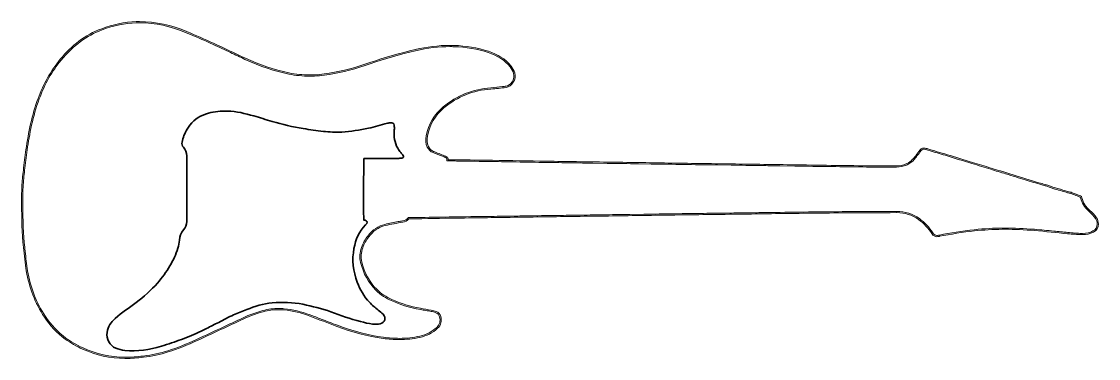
# Model space of a CAD drawing. Header units: millimetres. Extents: x -554 to -253, y 350 to 444.
import ezdxf

# ---------------------------------------------------------------- set-up
doc = ezdxf.new("R2010")
doc.units = ezdxf.units.MM
doc.header["$MEASUREMENT"] = 0
doc.layers.add('_U+56FE_U+5C42 1', color=7, linetype='Continuous')

# ---------------------------------------------------------------- blocks, each defined once
blk = doc.blocks.new('block 4')
at = {"layer": '_U+56FE_U+5C42 1'}
h = blk.add_hatch(color=7, dxfattribs=at)
h.dxf.hatch_style = 2
edge = h.paths.add_edge_path()
edge.add_spline(control_points=[(-520.65, 443.53), (-520.95, 443.53), (-521.25, 443.53), (-521.55, 443.52), (-524.88, 443.43), (-528.07, 442.71), (-531.17, 441.55), (-535.82, 439.81), (-539.59, 436.85), (-542.73, 433.04), (-545.43, 429.76), (-547.42, 426.1), (-548.89, 422.14), (-550.62, 417.52), (-551.55, 412.71), (-552.28, 407.85), (-552.56, 405.95), (-552.79, 404.03), (-553, 402.12), (-553.18, 400.6), (-553.35, 399.07), (-553.42, 397.54), (-553.5, 395.93), (-553.48, 394.32), (-553.48, 392.7), (-553.5, 388.67), (-553.37, 384.65), (-552.95, 380.64), (-552.72, 378.45), (-552.53, 376.25), (-552.17, 374.09), (-551.39, 369.46), (-549.74, 365.16), (-547.14, 361.24), (-545.56, 358.86), (-543.65, 356.79), (-541.34, 355.1), (-539.83, 354), (-538.19, 353.11), (-536.49, 352.33), (-532.75, 350.59), (-528.8, 349.74), (-524.68, 349.72), (-524.63, 349.72), (-524.58, 349.72), (-524.52, 349.72), (-522.86, 349.72), (-521.19, 349.84), (-519.54, 350.04), (-517.18, 350.32), (-514.86, 350.8), (-512.61, 351.53), (-509.87, 352.41), (-507.21, 353.49), (-504.6, 354.69), (-500.59, 356.54), (-496.59, 358.42), (-492.58, 360.29), (-490.5, 361.25), (-488.41, 362.15), (-486.18, 362.72), (-484.74, 363.09), (-483.29, 363.3), (-481.81, 363.3), (-481.34, 363.3), (-480.86, 363.28), (-480.39, 363.23), (-477.91, 362.99), (-475.52, 362.39), (-473.19, 361.51), (-470.67, 360.55), (-468.15, 359.56), (-465.62, 358.62), (-461.44, 357.09), (-457.17, 355.89), (-452.75, 355.29), (-451.24, 355.08), (-449.74, 354.97), (-448.24, 354.97), (-446.32, 354.97), (-444.41, 355.16), (-442.5, 355.59), (-440.65, 356.02), (-438.98, 356.8), (-437.58, 358.12), (-436.61, 359.04), (-436.36, 360.13), (-436.71, 361.39), (-436.9, 362.07), (-437.3, 362.55), (-437.96, 362.78), (-438.41, 362.94), (-438.88, 363.08), (-439.35, 363.17), (-440.34, 363.35), (-441.33, 363.49), (-442.32, 363.68), (-445.08, 364.21), (-447.79, 364.94), (-450.34, 366.16), (-451.88, 366.89), (-453.36, 367.75), (-454.56, 368.97), (-456.65, 371.1), (-457.99, 373.66), (-458.7, 376.54), (-459.03, 377.88), (-458.93, 379.21), (-458.46, 380.5), (-458.05, 381.61), (-457.51, 382.66), (-456.78, 383.58), (-455.58, 385.1), (-454.12, 386.27), (-452.19, 386.71), (-450.56, 387.08), (-448.91, 387.38), (-447.27, 387.7), (-446.62, 387.83), (-445.98, 387.96), (-445.61, 388.59), (-445.51, 388.59), (-445.43, 388.59), (-445.35, 388.59), (-445.3, 388.59), (-445.26, 388.59), (-445.21, 388.59), (-440.87, 388.66), (-436.53, 388.73), (-432.19, 388.79), (-426.53, 388.88), (-420.87, 388.95), (-415.21, 389.03), (-412.38, 389.07), (-409.55, 389.12), (-406.71, 389.16), (-403.76, 389.2), (-400.8, 389.24), (-397.84, 389.28), (-394.85, 389.32), (-391.85, 389.36), (-388.85, 389.4), (-385.95, 389.45), (-383.06, 389.49), (-380.17, 389.53), (-377.27, 389.58), (-374.38, 389.62), (-371.48, 389.66), (-368.51, 389.7), (-365.53, 389.74), (-362.55, 389.78), (-359.15, 389.83), (-355.76, 389.86), (-352.36, 389.91), (-349.38, 389.95), (-346.4, 390), (-343.43, 390.04), (-339.92, 390.08), (-336.42, 390.12), (-332.92, 390.16), (-329.88, 390.2), (-326.84, 390.23), (-323.8, 390.25), (-319.1, 390.28), (-314.4, 390.3), (-309.7, 390.32), (-309.68, 390.32), (-309.66, 390.32), (-309.64, 390.32), (-307.42, 390.32), (-305.39, 389.7), (-303.58, 388.38), (-302.1, 387.31), (-300.87, 385.98), (-299.88, 384.47), (-299.49, 383.88), (-299.05, 383.62), (-298.49, 383.62), (-298.33, 383.62), (-298.16, 383.64), (-297.97, 383.68), (-297.89, 383.7), (-297.81, 383.71), (-297.73, 383.73), (-294.51, 384.32), (-291.29, 384.89), (-288.03, 385.22), (-285.46, 385.48), (-282.89, 385.66), (-280.31, 385.69), (-280.07, 385.69), (-279.82, 385.69), (-279.58, 385.69), (-276.82, 385.69), (-274.07, 385.56), (-271.32, 385.33), (-268.23, 385.07), (-265.15, 384.73), (-262.06, 384.45), (-260.74, 384.33), (-259.43, 384.21), (-258.11, 384.19), (-258.05, 384.19), (-257.99, 384.19), (-257.93, 384.19), (-256.86, 384.19), (-255.8, 384.36), (-254.83, 384.9), (-253.94, 385.4), (-253.47, 386.14), (-253.48, 387.16), (-253.49, 387.77), (-253.67, 388.35), (-254.01, 388.88), (-254.53, 389.65), (-255.19, 390.3), (-255.87, 390.92), (-256.94, 391.9), (-257.79, 393.02), (-258.1, 394.48), (-258.15, 394.72), (-258.28, 394.9), (-258.51, 394.99), (-259.27, 395.29), (-260.01, 395.61), (-260.77, 395.88), (-261.16, 396.03), (-261.58, 396.1), (-261.98, 396.22), (-263.84, 396.77), (-265.73, 397.22), (-267.54, 397.94), (-268.06, 398.14), (-268.63, 398.22), (-269.17, 398.39), (-271.57, 399.12), (-273.97, 399.85), (-276.37, 400.59), (-278.71, 401.3), (-281.06, 402.01), (-283.39, 402.73), (-285.13, 403.26), (-286.87, 403.8), (-288.61, 404.33), (-290.93, 405.04), (-293.25, 405.75), (-295.57, 406.45), (-297.45, 407.02), (-299.34, 407.58), (-301.22, 408.15), (-301.58, 408.25), (-301.87, 408.31), (-302.12, 408.31), (-302.66, 408.31), (-303.02, 408.04), (-303.49, 407.39), (-303.89, 406.85), (-304.28, 406.31), (-304.7, 405.78), (-305.51, 404.78), (-306.49, 404.04), (-307.74, 403.65), (-308.62, 403.38), (-309.52, 403.35), (-310.42, 403.35), (-310.87, 403.35), (-311.32, 403.34), (-311.78, 403.34), (-314.22, 403.34), (-316.66, 403.37), (-319.1, 403.39), (-322.48, 403.42), (-325.85, 403.47), (-329.23, 403.51), (-332.19, 403.55), (-335.14, 403.6), (-338.1, 403.64), (-340.95, 403.68), (-343.81, 403.72), (-346.66, 403.77), (-349.7, 403.81), (-352.74, 403.85), (-355.78, 403.89), (-358.73, 403.94), (-361.69, 403.98), (-364.65, 404.02), (-367.56, 404.06), (-370.48, 404.1), (-373.39, 404.14), (-376.14, 404.18), (-378.88, 404.23), (-381.63, 404.27), (-384.52, 404.31), (-387.42, 404.36), (-390.31, 404.4), (-393.16, 404.44), (-396.02, 404.48), (-398.87, 404.52), (-401.66, 404.56), (-404.44, 404.6), (-407.23, 404.65), (-412.24, 404.73), (-417.26, 404.82), (-422.27, 404.9), (-425.6, 404.95), (-428.94, 405.01), (-432.27, 405.06), (-432.55, 405.06), (-432.83, 405.06), (-433.11, 405.06), (-433.59, 405.06), (-434.09, 405.06), (-434.63, 405.06), (-434.54, 405.54), (-434.77, 405.74), (-435.07, 405.89), (-435.25, 405.99), (-435.45, 406.07), (-435.64, 406.15), (-436.67, 406.56), (-437.7, 406.97), (-438.74, 407.37), (-439.41, 407.62), (-439.84, 408.11), (-440.14, 408.74), (-440.57, 409.67), (-440.64, 410.64), (-440.44, 411.63), (-439.78, 414.77), (-438.28, 417.43), (-435.81, 419.5), (-432.02, 422.66), (-427.64, 424.37), (-422.72, 424.73), (-421.32, 424.84), (-419.93, 425.02), (-418.53, 425.18), (-416.9, 425.37), (-415.55, 427.5), (-416.07, 429.21), (-416.29, 429.93), (-416.65, 430.55), (-417.11, 431.13), (-418.75, 433.18), (-420.93, 434.43), (-423.39, 435.24), (-426.51, 436.26), (-429.74, 436.77), (-433.02, 436.88), (-433.41, 436.89), (-433.79, 436.9), (-434.17, 436.9), (-437.43, 436.9), (-440.64, 436.45), (-443.81, 435.73), (-448.11, 434.76), (-452.34, 433.54), (-456.49, 432.09), (-460.18, 430.8), (-463.94, 429.8), (-467.79, 429.14), (-469.6, 428.84), (-471.41, 428.67), (-473.22, 428.67), (-475.14, 428.67), (-477.06, 428.86), (-478.98, 429.24), (-483.19, 430.09), (-487.21, 431.53), (-491.11, 433.33), (-494.07, 434.7), (-497.01, 436.15), (-499.98, 437.5), (-502.46, 438.63), (-504.97, 439.69), (-507.48, 440.76), (-511.69, 442.56), (-516.07, 443.53), (-520.65, 443.53), (-520.65, 443.53), (-520.65, 443.53), (-520.65, 443.53)], knot_values=[0, 0, 0, 0, 1, 1, 1, 2, 2, 2, 3, 3, 3, 4, 4, 4, 5, 5, 5, 6, 6, 6, 7, 7, 7, 8, 8, 8, 9, 9, 9, 10, 10, 10, 11, 11, 11, 12, 12, 12, 13, 13, 13, 14, 14, 14, 15, 15, 15, 16, 16, 16, 17, 17, 17, 18, 18, 18, 19, 19, 19, 20, 20, 20, 21, 21, 21, 22, 22, 22, 23, 23, 23, 24, 24, 24, 25, 25, 25, 26, 26, 26, 27, 27, 27, 28, 28, 28, 29, 29, 29, 30, 30, 30, 31, 31, 31, 32, 32, 32, 33, 33, 33, 34, 34, 34, 35, 35, 35, 36, 36, 36, 37, 37, 37, 38, 38, 38, 39, 39, 39, 40, 40, 40, 41, 41, 41, 42, 42, 42, 43, 43, 43, 44, 44, 44, 45, 45, 45, 46, 46, 46, 47, 47, 47, 48, 48, 48, 49, 49, 49, 50, 50, 50, 51, 51, 51, 52, 52, 52, 53, 53, 53, 54, 54, 54, 55, 55, 55, 56, 56, 56, 57, 57, 57, 58, 58, 58, 59, 59, 59, 60, 60, 60, 61, 61, 61, 62, 62, 62, 63, 63, 63, 64, 64, 64, 65, 65, 65, 66, 66, 66, 67, 67, 67, 68, 68, 68, 69, 69, 69, 70, 70, 70, 71, 71, 71, 72, 72, 72, 73, 73, 73, 74, 74, 74, 75, 75, 75, 76, 76, 76, 77, 77, 77, 78, 78, 78, 79, 79, 79, 80, 80, 80, 81, 81, 81, 82, 82, 82, 83, 83, 83, 84, 84, 84, 85, 85, 85, 86, 86, 86, 87, 87, 87, 88, 88, 88, 89, 89, 89, 90, 90, 90, 91, 91, 91, 92, 92, 92, 93, 93, 93, 94, 94, 94, 95, 95, 95, 96, 96, 96, 97, 97, 97, 98, 98, 98, 99, 99, 99, 100, 100, 100, 101, 101, 101, 102, 102, 102, 103, 103, 103, 104, 104, 104, 105, 105, 105, 106, 106, 106, 107, 107, 107, 108, 108, 108, 109, 109, 109, 110, 110, 110, 111, 111, 111, 112, 112, 112, 113, 113, 113, 114, 114, 114, 115, 115, 115, 116, 116, 116, 117, 117, 117, 118, 118, 118, 119, 119, 119, 120, 120, 120, 121, 121, 121, 122, 122, 122, 123, 123, 123, 124, 124, 124, 125, 125, 125, 126, 126, 126, 127, 127, 127, 127], degree=3, periodic=1)
edge = h.paths.add_edge_path()
edge.add_spline(control_points=[(-520.65, 443.18), (-516.27, 443.18), (-511.89, 442.26), (-507.62, 440.43), (-507.62, 440.43), (-506.39, 439.91), (-506.39, 439.91), (-504.33, 439.03), (-502.2, 438.12), (-500.13, 437.18), (-498.5, 436.44), (-496.86, 435.66), (-495.27, 434.9), (-493.96, 434.28), (-492.6, 433.63), (-491.25, 433.01), (-487, 431.04), (-483.01, 429.7), (-479.05, 428.9), (-477.15, 428.52), (-475.19, 428.32), (-473.22, 428.32), (-471.43, 428.32), (-469.58, 428.48), (-467.73, 428.8), (-464.01, 429.43), (-460.19, 430.42), (-456.38, 431.76), (-452.27, 433.19), (-448.02, 434.42), (-443.74, 435.39), (-440.29, 436.17), (-437.17, 436.55), (-434.17, 436.55), (-433.79, 436.55), (-433.41, 436.54), (-433.04, 436.53), (-429.68, 436.42), (-426.47, 435.87), (-423.5, 434.9), (-420.84, 434.03), (-418.84, 432.73), (-417.38, 430.9), (-416.92, 430.33), (-416.6, 429.74), (-416.41, 429.1), (-416.19, 428.37), (-416.35, 427.49), (-416.84, 426.73), (-417.29, 426.05), (-417.93, 425.6), (-418.57, 425.53), (-418.89, 425.49), (-419.21, 425.46), (-419.53, 425.42), (-420.58, 425.29), (-421.67, 425.17), (-422.74, 425.09), (-427.79, 424.71), (-432.26, 422.92), (-436.03, 419.77), (-438.5, 417.71), (-440.1, 414.99), (-440.78, 411.7), (-441.01, 410.59), (-440.91, 409.54), (-440.46, 408.59), (-440.1, 407.82), (-439.57, 407.31), (-438.86, 407.04), (-438.07, 406.74), (-437.26, 406.41), (-436.48, 406.1), (-436.48, 406.1), (-435.77, 405.82), (-435.77, 405.82), (-435.56, 405.74), (-435.39, 405.66), (-435.23, 405.58), (-435, 405.46), (-434.93, 405.38), (-434.98, 405.12), (-434.98, 405.12), (-435.05, 404.71), (-435.05, 404.71), (-435.05, 404.71), (-434.63, 404.71), (-434.63, 404.71), (-434.35, 404.71), (-434.09, 404.71), (-433.83, 404.71), (-433.58, 404.71), (-433.35, 404.71), (-433.11, 404.71), (-432.83, 404.71), (-432.55, 404.71), (-432.28, 404.7), (-428.94, 404.65), (-425.61, 404.6), (-422.27, 404.55), (-420.08, 404.51), (-417.88, 404.47), (-415.68, 404.44), (-412.87, 404.39), (-410.05, 404.34), (-407.24, 404.29), (-404.96, 404.26), (-402.68, 404.22), (-400.41, 404.19), (-400.41, 404.19), (-398.87, 404.17), (-398.87, 404.17), (-397.37, 404.15), (-395.86, 404.12), (-394.36, 404.1), (-394.36, 404.1), (-390.32, 404.05), (-390.32, 404.05), (-387.42, 404), (-384.53, 403.96), (-381.64, 403.92), (-381.64, 403.92), (-378.06, 403.86), (-378.06, 403.86), (-376.5, 403.84), (-374.95, 403.81), (-373.4, 403.79), (-370.48, 403.75), (-367.57, 403.71), (-364.65, 403.66), (-364.65, 403.66), (-359.62, 403.59), (-359.62, 403.59), (-359.62, 403.59), (-355.78, 403.54), (-355.78, 403.54), (-355.78, 403.54), (-354.72, 403.53), (-354.72, 403.53), (-352.04, 403.49), (-349.35, 403.45), (-346.66, 403.41), (-345.2, 403.39), (-343.74, 403.37), (-342.28, 403.35), (-342.28, 403.35), (-338.11, 403.29), (-338.11, 403.29), (-338.11, 403.29), (-336.84, 403.27), (-336.84, 403.27), (-334.3, 403.23), (-331.77, 403.2), (-329.24, 403.16), (-329.24, 403.16), (-327.68, 403.14), (-327.68, 403.14), (-324.87, 403.1), (-321.96, 403.07), (-319.11, 403.04), (-316.39, 403.01), (-314.12, 402.99), (-311.78, 402.99), (-311.32, 402.99), (-310.87, 402.99), (-310.42, 402.99), (-309.52, 403), (-308.57, 403.02), (-307.64, 403.31), (-306.38, 403.7), (-305.33, 404.44), (-304.43, 405.56), (-304.09, 405.98), (-303.78, 406.41), (-303.47, 406.83), (-303.47, 406.83), (-303.21, 407.19), (-303.21, 407.19), (-302.73, 407.84), (-302.47, 407.96), (-302.12, 407.96), (-301.92, 407.96), (-301.67, 407.91), (-301.32, 407.81), (-301.32, 407.81), (-300.07, 407.43), (-300.07, 407.43), (-298.6, 407), (-297.14, 406.56), (-295.67, 406.12), (-293.41, 405.43), (-291.06, 404.72), (-288.71, 404), (-287.83, 403.73), (-286.95, 403.45), (-286.07, 403.18), (-285.21, 402.92), (-284.35, 402.65), (-283.5, 402.39), (-282.11, 401.97), (-280.73, 401.54), (-279.35, 401.12), (-278.39, 400.83), (-277.43, 400.54), (-276.48, 400.25), (-275.62, 399.99), (-274.77, 399.73), (-273.91, 399.47), (-272.37, 398.99), (-270.82, 398.52), (-269.27, 398.05), (-269.05, 397.98), (-268.82, 397.93), (-268.61, 397.88), (-268.28, 397.8), (-267.96, 397.73), (-267.67, 397.61), (-266.33, 397.08), (-264.93, 396.69), (-263.58, 396.31), (-263.08, 396.17), (-262.58, 396.03), (-262.08, 395.88), (-261.92, 395.83), (-261.75, 395.79), (-261.59, 395.75), (-261.35, 395.69), (-261.11, 395.63), (-260.89, 395.55), (-260.39, 395.37), (-259.88, 395.16), (-259.38, 394.96), (-259.13, 394.86), (-258.89, 394.76), (-258.64, 394.66), (-258.55, 394.63), (-258.47, 394.57), (-258.44, 394.41), (-258.16, 393.05), (-257.42, 391.86), (-256.11, 390.66), (-255.36, 389.98), (-254.77, 389.39), (-254.31, 388.68), (-254, 388.22), (-253.84, 387.7), (-253.84, 387.15), (-253.83, 386.29), (-254.21, 385.65), (-255, 385.21), (-255.81, 384.76), (-256.77, 384.54), (-257.93, 384.54), (-257.99, 384.54), (-258.05, 384.54), (-258.1, 384.54), (-259.39, 384.56), (-260.71, 384.68), (-261.98, 384.8), (-261.98, 384.8), (-262.03, 384.8), (-262.03, 384.8), (-263.32, 384.92), (-264.63, 385.05), (-265.9, 385.17), (-267.67, 385.35), (-269.49, 385.53), (-271.29, 385.68), (-274.15, 385.92), (-276.94, 386.04), (-279.58, 386.04), (-279.82, 386.04), (-280.07, 386.04), (-280.31, 386.04), (-282.62, 386.02), (-285.09, 385.87), (-288.07, 385.57), (-291.47, 385.22), (-294.87, 384.62), (-297.79, 384.08), (-297.79, 384.08), (-297.86, 384.06), (-297.86, 384.06), (-297.93, 384.05), (-297.99, 384.04), (-298.05, 384.02), (-298.21, 383.99), (-298.36, 383.97), (-298.49, 383.97), (-298.94, 383.97), (-299.26, 384.18), (-299.58, 384.67), (-300.63, 386.25), (-301.9, 387.6), (-303.37, 388.67), (-305.2, 390), (-307.31, 390.68), (-309.64, 390.68), (-309.64, 390.68), (-309.7, 390.68), (-309.7, 390.68), (-309.7, 390.68), (-313.33, 390.66), (-313.33, 390.66), (-316.82, 390.64), (-320.31, 390.63), (-323.8, 390.6), (-326.58, 390.59), (-329.41, 390.55), (-332.14, 390.52), (-332.14, 390.52), (-332.92, 390.52), (-332.92, 390.52), (-336.43, 390.48), (-339.93, 390.43), (-343.43, 390.39), (-344.97, 390.37), (-346.51, 390.35), (-348.05, 390.32), (-349.49, 390.3), (-350.93, 390.28), (-352.36, 390.26), (-354.17, 390.24), (-355.98, 390.22), (-357.78, 390.19), (-359.37, 390.17), (-360.96, 390.16), (-362.56, 390.13), (-365.19, 390.1), (-367.81, 390.06), (-370.44, 390.03), (-370.44, 390.03), (-371.49, 390.01), (-371.49, 390.01), (-374.38, 389.97), (-377.28, 389.93), (-380.17, 389.89), (-380.17, 389.89), (-384, 389.83), (-384, 389.83), (-385.62, 389.8), (-387.24, 389.78), (-388.85, 389.76), (-391.22, 389.72), (-393.58, 389.69), (-395.94, 389.66), (-395.94, 389.66), (-397.85, 389.63), (-397.85, 389.63), (-397.85, 389.63), (-401.09, 389.59), (-401.09, 389.59), (-402.97, 389.56), (-404.84, 389.54), (-406.72, 389.51), (-408.03, 389.49), (-409.34, 389.47), (-410.65, 389.45), (-412.17, 389.43), (-413.69, 389.4), (-415.21, 389.38), (-417.42, 389.35), (-419.63, 389.32), (-421.84, 389.29), (-425.29, 389.24), (-428.75, 389.2), (-432.2, 389.15), (-435.14, 389.1), (-438.08, 389.06), (-441.02, 389.01), (-441.02, 389.01), (-445.22, 388.94), (-445.22, 388.94), (-445.26, 388.94), (-445.3, 388.94), (-445.35, 388.94), (-445.35, 388.94), (-445.47, 388.94), (-445.47, 388.94), (-445.47, 388.94), (-445.61, 388.94), (-445.61, 388.94), (-445.61, 388.94), (-445.81, 388.94), (-445.81, 388.94), (-445.81, 388.94), (-445.91, 388.77), (-445.91, 388.77), (-446.19, 388.3), (-446.64, 388.19), (-447.33, 388.05), (-447.75, 387.97), (-448.16, 387.89), (-448.58, 387.81), (-449.79, 387.58), (-451.05, 387.34), (-452.27, 387.06), (-454.09, 386.64), (-455.66, 385.58), (-457.06, 383.8), (-457.76, 382.91), (-458.33, 381.87), (-458.79, 380.62), (-459.3, 379.24), (-459.38, 377.84), (-459.04, 376.46), (-458.29, 373.42), (-456.87, 370.81), (-454.81, 368.72), (-453.47, 367.35), (-451.8, 366.46), (-450.49, 365.84), (-448.23, 364.76), (-445.65, 363.96), (-442.39, 363.33), (-441.88, 363.23), (-441.36, 363.15), (-440.86, 363.07), (-440.39, 362.99), (-439.89, 362.91), (-439.42, 362.82), (-439, 362.74), (-438.56, 362.62), (-438.08, 362.45), (-437.55, 362.26), (-437.21, 361.89), (-437.05, 361.3), (-436.72, 360.13), (-436.98, 359.17), (-437.82, 358.38), (-439.1, 357.18), (-440.65, 356.38), (-442.58, 355.94), (-444.39, 355.52), (-446.25, 355.32), (-448.24, 355.32), (-449.67, 355.32), (-451.13, 355.43), (-452.7, 355.64), (-456.73, 356.18), (-460.91, 357.27), (-465.5, 358.95), (-467.01, 359.51), (-468.55, 360.1), (-470.03, 360.68), (-471.04, 361.07), (-472.06, 361.46), (-473.07, 361.84), (-475.57, 362.78), (-477.95, 363.35), (-480.35, 363.58), (-480.83, 363.63), (-481.32, 363.65), (-481.81, 363.65), (-483.26, 363.65), (-484.72, 363.46), (-486.27, 363.06), (-488.59, 362.47), (-490.74, 361.53), (-492.73, 360.61), (-494.21, 359.92), (-495.68, 359.23), (-497.16, 358.54), (-499.65, 357.37), (-502.22, 356.17), (-504.75, 355.01), (-507.52, 353.73), (-510.13, 352.7), (-512.71, 351.87), (-514.88, 351.17), (-517.19, 350.67), (-519.58, 350.39), (-521.36, 350.17), (-522.98, 350.07), (-524.52, 350.07), (-524.52, 350.07), (-524.68, 350.07), (-524.68, 350.07), (-528.78, 350.09), (-532.71, 350.96), (-536.35, 352.65), (-538.29, 353.55), (-539.81, 354.42), (-541.13, 355.39), (-543.32, 356.99), (-545.24, 359.02), (-546.85, 361.43), (-549.37, 365.23), (-551.04, 369.51), (-551.82, 374.14), (-552.12, 375.92), (-552.3, 377.75), (-552.48, 379.52), (-552.52, 379.91), (-552.56, 380.29), (-552.6, 380.68), (-552.97, 384.25), (-553.15, 388.19), (-553.13, 392.7), (-553.13, 393.07), (-553.13, 393.45), (-553.13, 393.82), (-553.13, 395.04), (-553.13, 396.3), (-553.07, 397.53), (-552.99, 399.07), (-552.81, 400.67), (-552.65, 402.08), (-552.45, 403.91), (-552.22, 405.87), (-551.93, 407.8), (-551.29, 412.08), (-550.39, 417.12), (-548.56, 422.02), (-547.01, 426.18), (-545.01, 429.72), (-542.46, 432.81), (-539.15, 436.83), (-535.42, 439.58), (-531.05, 441.22), (-527.79, 442.44), (-524.68, 443.08), (-521.54, 443.17), (-521.24, 443.18), (-520.94, 443.18), (-520.65, 443.18)], knot_values=[0, 0, 0, 0, 0.352778, 0.352778, 0.352778, 0.705556, 0.705556, 0.705556, 1.058333, 1.058333, 1.058333, 1.411111, 1.411111, 1.411111, 1.763889, 1.763889, 1.763889, 2.116667, 2.116667, 2.116667, 2.469444, 2.469444, 2.469444, 2.822222, 2.822222, 2.822222, 3.175, 3.175, 3.175, 3.527778, 3.527778, 3.527778, 3.880556, 3.880556, 3.880556, 4.233333, 4.233333, 4.233333, 4.586111, 4.586111, 4.586111, 4.938889, 4.938889, 4.938889, 5.291667, 5.291667, 5.291667, 5.644444, 5.644444, 5.644444, 5.997222, 5.997222, 5.997222, 6.35, 6.35, 6.35, 6.702778, 6.702778, 6.702778, 7.055556, 7.055556, 7.055556, 7.408333, 7.408333, 7.408333, 7.761111, 7.761111, 7.761111, 8.113889, 8.113889, 8.113889, 8.466667, 8.466667, 8.466667, 8.819444, 8.819444, 8.819444, 9.172222, 9.172222, 9.172222, 9.525, 9.525, 9.525, 9.877778, 9.877778, 9.877778, 10.230556, 10.230556, 10.230556, 10.583333, 10.583333, 10.583333, 10.936111, 10.936111, 10.936111, 11.288889, 11.288889, 11.288889, 11.641667, 11.641667, 11.641667, 11.994444, 11.994444, 11.994444, 12.347222, 12.347222, 12.347222, 12.7, 12.7, 12.7, 13.052778, 13.052778, 13.052778, 13.405556, 13.405556, 13.405556, 13.758333, 13.758333, 13.758333, 14.111111, 14.111111, 14.111111, 14.463889, 14.463889, 14.463889, 14.816667, 14.816667, 14.816667, 15.169444, 15.169444, 15.169444, 15.522222, 15.522222, 15.522222, 15.875, 15.875, 15.875, 16.227778, 16.227778, 16.227778, 16.580556, 16.580556, 16.580556, 16.933333, 16.933333, 16.933333, 17.286111, 17.286111, 17.286111, 17.638889, 17.638889, 17.638889, 17.991667, 17.991667, 17.991667, 18.344444, 18.344444, 18.344444, 18.697222, 18.697222, 18.697222, 19.05, 19.05, 19.05, 19.402778, 19.402778, 19.402778, 19.755556, 19.755556, 19.755556, 20.108333, 20.108333, 20.108333, 20.461111, 20.461111, 20.461111, 20.813889, 20.813889, 20.813889, 21.166667, 21.166667, 21.166667, 21.519444, 21.519444, 21.519444, 21.872222, 21.872222, 21.872222, 22.225, 22.225, 22.225, 22.577778, 22.577778, 22.577778, 22.930556, 22.930556, 22.930556, 23.283333, 23.283333, 23.283333, 23.636111, 23.636111, 23.636111, 23.988889, 23.988889, 23.988889, 24.341667, 24.341667, 24.341667, 24.694444, 24.694444, 24.694444, 25.047222, 25.047222, 25.047222, 25.4, 25.4, 25.4, 25.752778, 25.752778, 25.752778, 26.105556, 26.105556, 26.105556, 26.458333, 26.458333, 26.458333, 26.811111, 26.811111, 26.811111, 27.163889, 27.163889, 27.163889, 27.516667, 27.516667, 27.516667, 27.869444, 27.869444, 27.869444, 28.222222, 28.222222, 28.222222, 28.575, 28.575, 28.575, 28.927778, 28.927778, 28.927778, 29.280556, 29.280556, 29.280556, 29.633333, 29.633333, 29.633333, 29.986111, 29.986111, 29.986111, 30.338889, 30.338889, 30.338889, 30.691667, 30.691667, 30.691667, 31.044444, 31.044444, 31.044444, 31.397222, 31.397222, 31.397222, 31.75, 31.75, 31.75, 32.102778, 32.102778, 32.102778, 32.455556, 32.455556, 32.455556, 32.808333, 32.808333, 32.808333, 33.161111, 33.161111, 33.161111, 33.513889, 33.513889, 33.513889, 33.866667, 33.866667, 33.866667, 34.219444, 34.219444, 34.219444, 34.572222, 34.572222, 34.572222, 34.925, 34.925, 34.925, 35.277778, 35.277778, 35.277778, 35.630556, 35.630556, 35.630556, 35.983333, 35.983333, 35.983333, 36.336111, 36.336111, 36.336111, 36.688889, 36.688889, 36.688889, 37.041667, 37.041667, 37.041667, 37.394444, 37.394444, 37.394444, 37.747222, 37.747222, 37.747222, 38.1, 38.1, 38.1, 38.452778, 38.452778, 38.452778, 38.805556, 38.805556, 38.805556, 39.158333, 39.158333, 39.158333, 39.511111, 39.511111, 39.511111, 39.863889, 39.863889, 39.863889, 40.216667, 40.216667, 40.216667, 40.569444, 40.569444, 40.569444, 40.922222, 40.922222, 40.922222, 41.275, 41.275, 41.275, 41.627778, 41.627778, 41.627778, 41.980556, 41.980556, 41.980556, 42.333333, 42.333333, 42.333333, 42.686111, 42.686111, 42.686111, 43.038889, 43.038889, 43.038889, 43.391667, 43.391667, 43.391667, 43.744444, 43.744444, 43.744444, 44.097222, 44.097222, 44.097222, 44.45, 44.45, 44.45, 44.802778, 44.802778, 44.802778, 45.155556, 45.155556, 45.155556, 45.508333, 45.508333, 45.508333, 45.861111, 45.861111, 45.861111, 46.213889, 46.213889, 46.213889, 46.566667, 46.566667, 46.566667, 46.919444, 46.919444, 46.919444, 47.272222, 47.272222, 47.272222, 47.625, 47.625, 47.625, 47.977778, 47.977778, 47.977778, 48.330556, 48.330556, 48.330556, 48.683333, 48.683333, 48.683333, 49.036111, 49.036111, 49.036111, 49.388889, 49.388889, 49.388889, 49.741667, 49.741667, 49.741667, 50.094444, 50.094444, 50.094444, 50.447222, 50.447222, 50.447222, 50.8, 50.8, 50.8, 51.152778, 51.152778, 51.152778, 51.505556, 51.505556, 51.505556, 51.858333, 51.858333, 51.858333, 52.211111, 52.211111, 52.211111, 52.563889, 52.563889, 52.563889, 52.916667, 52.916667, 52.916667, 53.269444, 53.269444, 53.269444, 53.622222, 53.622222, 53.622222, 53.975, 53.975, 53.975, 54.327778, 54.327778, 54.327778, 54.680556, 54.680556, 54.680556, 55.033333, 55.033333, 55.033333, 55.386111, 55.386111, 55.386111, 55.738889, 55.738889, 55.738889, 56.091667, 56.091667, 56.091667, 56.444444, 56.444444, 56.444444, 56.797222, 56.797222, 56.797222, 57.15, 57.15, 57.15, 57.502778, 57.502778, 57.502778, 57.855556, 57.855556, 57.855556, 58.208333, 58.208333, 58.208333, 58.561111, 58.561111, 58.561111, 58.913889, 58.913889, 58.913889, 59.266667, 59.266667, 59.266667, 59.619444, 59.619444, 59.619444, 59.972222, 59.972222, 59.972222, 60.325, 60.325, 60.325, 60.677778, 60.677778, 60.677778, 61.030556, 61.030556, 61.030556, 61.383333, 61.383333, 61.383333, 61.736111, 61.736111, 61.736111, 61.736111], degree=3, periodic=0)
edge.add_line((-520.65, 443.18), (-520.65, 443.18))
at = {"layer": '_U+56FE_U+5C42 1', "lineweight": 0}
for points, knots in [([(-520.65, 443.53), (-520.95, 443.53), (-521.25, 443.53), (-521.55, 443.52), (-524.88, 443.43), (-528.07, 442.71), (-531.17, 441.55), (-535.82, 439.81), (-539.59, 436.85), (-542.73, 433.04), (-545.43, 429.76), (-547.42, 426.1), (-548.89, 422.14), (-550.62, 417.52), (-551.55, 412.71), (-552.28, 407.85), (-552.56, 405.95), (-552.79, 404.03), (-553, 402.12), (-553.18, 400.6), (-553.35, 399.07), (-553.42, 397.54), (-553.5, 395.93), (-553.48, 394.32), (-553.48, 392.7), (-553.5, 388.67), (-553.37, 384.65), (-552.95, 380.64), (-552.72, 378.45), (-552.53, 376.25), (-552.17, 374.09), (-551.39, 369.46), (-549.74, 365.16), (-547.14, 361.24), (-545.56, 358.86), (-543.65, 356.79), (-541.34, 355.1), (-539.83, 354), (-538.19, 353.11), (-536.49, 352.33), (-532.75, 350.59), (-528.8, 349.74), (-524.68, 349.72), (-524.63, 349.72), (-524.58, 349.72), (-524.52, 349.72), (-522.86, 349.72), (-521.19, 349.84), (-519.54, 350.04), (-517.18, 350.32), (-514.86, 350.8), (-512.61, 351.53), (-509.87, 352.41), (-507.21, 353.49), (-504.6, 354.69), (-500.59, 356.54), (-496.59, 358.42), (-492.58, 360.29), (-490.5, 361.25), (-488.41, 362.15), (-486.18, 362.72), (-484.74, 363.09), (-483.29, 363.3), (-481.81, 363.3), (-481.34, 363.3), (-480.86, 363.28), (-480.39, 363.23), (-477.91, 362.99), (-475.52, 362.39), (-473.19, 361.51), (-470.67, 360.55), (-468.15, 359.56), (-465.62, 358.62), (-461.44, 357.09), (-457.17, 355.89), (-452.75, 355.29), (-451.24, 355.08), (-449.74, 354.97), (-448.24, 354.97), (-446.32, 354.97), (-444.41, 355.16), (-442.5, 355.59), (-440.65, 356.02), (-438.98, 356.8), (-437.58, 358.12), (-436.61, 359.04), (-436.36, 360.13), (-436.71, 361.39), (-436.9, 362.07), (-437.3, 362.55), (-437.96, 362.78), (-438.41, 362.94), (-438.88, 363.08), (-439.35, 363.17), (-440.34, 363.35), (-441.33, 363.49), (-442.32, 363.68), (-445.08, 364.21), (-447.79, 364.94), (-450.34, 366.16), (-451.88, 366.89), (-453.36, 367.75), (-454.56, 368.97), (-456.65, 371.1), (-457.99, 373.66), (-458.7, 376.54), (-459.03, 377.88), (-458.93, 379.21), (-458.46, 380.5), (-458.05, 381.61), (-457.51, 382.66), (-456.78, 383.58), (-455.58, 385.1), (-454.12, 386.27), (-452.19, 386.71), (-450.56, 387.08), (-448.91, 387.38), (-447.27, 387.7), (-446.62, 387.83), (-445.98, 387.96), (-445.61, 388.59), (-445.51, 388.59), (-445.43, 388.59), (-445.35, 388.59), (-445.3, 388.59), (-445.26, 388.59), (-445.21, 388.59), (-440.87, 388.66), (-436.53, 388.73), (-432.19, 388.79), (-426.53, 388.88), (-420.87, 388.95), (-415.21, 389.03), (-412.38, 389.07), (-409.55, 389.12), (-406.71, 389.16), (-403.76, 389.2), (-400.8, 389.24), (-397.84, 389.28), (-394.85, 389.32), (-391.85, 389.36), (-388.85, 389.4), (-385.95, 389.45), (-383.06, 389.49), (-380.17, 389.53), (-377.27, 389.58), (-374.38, 389.62), (-371.48, 389.66), (-368.51, 389.7), (-365.53, 389.74), (-362.55, 389.78), (-359.15, 389.83), (-355.76, 389.86), (-352.36, 389.91), (-349.38, 389.95), (-346.4, 390), (-343.43, 390.04), (-339.92, 390.08), (-336.42, 390.12), (-332.92, 390.16), (-329.88, 390.2), (-326.84, 390.23), (-323.8, 390.25), (-319.1, 390.28), (-314.4, 390.3), (-309.7, 390.32), (-309.68, 390.32), (-309.66, 390.32), (-309.64, 390.32), (-307.42, 390.32), (-305.39, 389.7), (-303.58, 388.38), (-302.1, 387.31), (-300.87, 385.98), (-299.88, 384.47), (-299.49, 383.88), (-299.05, 383.62), (-298.49, 383.62), (-298.33, 383.62), (-298.16, 383.64), (-297.97, 383.68), (-297.89, 383.7), (-297.81, 383.71), (-297.73, 383.73), (-294.51, 384.32), (-291.29, 384.89), (-288.03, 385.22), (-285.46, 385.48), (-282.89, 385.66), (-280.31, 385.69), (-280.07, 385.69), (-279.82, 385.69), (-279.58, 385.69), (-276.82, 385.69), (-274.07, 385.56), (-271.32, 385.33), (-268.23, 385.07), (-265.15, 384.73), (-262.06, 384.45), (-260.74, 384.33), (-259.43, 384.21), (-258.11, 384.19), (-258.05, 384.19), (-257.99, 384.19), (-257.93, 384.19), (-256.86, 384.19), (-255.8, 384.36), (-254.83, 384.9), (-253.94, 385.4), (-253.47, 386.14), (-253.48, 387.16), (-253.49, 387.77), (-253.67, 388.35), (-254.01, 388.88), (-254.53, 389.65), (-255.19, 390.3), (-255.87, 390.92), (-256.94, 391.9), (-257.79, 393.02), (-258.1, 394.48), (-258.15, 394.72), (-258.28, 394.9), (-258.51, 394.99), (-259.27, 395.29), (-260.01, 395.61), (-260.77, 395.88), (-261.16, 396.03), (-261.58, 396.1), (-261.98, 396.22), (-263.84, 396.77), (-265.73, 397.22), (-267.54, 397.94), (-268.06, 398.14), (-268.63, 398.22), (-269.17, 398.39), (-271.57, 399.12), (-273.97, 399.85), (-276.37, 400.59), (-278.71, 401.3), (-281.06, 402.01), (-283.39, 402.73), (-285.13, 403.26), (-286.87, 403.8), (-288.61, 404.33), (-290.93, 405.04), (-293.25, 405.75), (-295.57, 406.45), (-297.45, 407.02), (-299.34, 407.58), (-301.22, 408.15), (-301.58, 408.25), (-301.87, 408.31), (-302.12, 408.31), (-302.66, 408.31), (-303.02, 408.04), (-303.49, 407.39), (-303.89, 406.85), (-304.28, 406.31), (-304.7, 405.78), (-305.51, 404.78), (-306.49, 404.04), (-307.74, 403.65), (-308.62, 403.38), (-309.52, 403.35), (-310.42, 403.35), (-310.87, 403.35), (-311.32, 403.34), (-311.78, 403.34), (-314.22, 403.34), (-316.66, 403.37), (-319.1, 403.39), (-322.48, 403.42), (-325.85, 403.47), (-329.23, 403.51), (-332.19, 403.55), (-335.14, 403.6), (-338.1, 403.64), (-340.95, 403.68), (-343.81, 403.72), (-346.66, 403.77), (-349.7, 403.81), (-352.74, 403.85), (-355.78, 403.89), (-358.73, 403.94), (-361.69, 403.98), (-364.65, 404.02), (-367.56, 404.06), (-370.48, 404.1), (-373.39, 404.14), (-376.14, 404.18), (-378.88, 404.23), (-381.63, 404.27), (-384.52, 404.31), (-387.42, 404.36), (-390.31, 404.4), (-393.16, 404.44), (-396.02, 404.48), (-398.87, 404.52), (-401.66, 404.56), (-404.44, 404.6), (-407.23, 404.65), (-412.24, 404.73), (-417.26, 404.82), (-422.27, 404.9), (-425.6, 404.95), (-428.94, 405.01), (-432.27, 405.06), (-432.55, 405.06), (-432.83, 405.06), (-433.11, 405.06), (-433.59, 405.06), (-434.09, 405.06), (-434.63, 405.06), (-434.54, 405.54), (-434.77, 405.74), (-435.07, 405.89), (-435.25, 405.99), (-435.45, 406.07), (-435.64, 406.15), (-436.67, 406.56), (-437.7, 406.97), (-438.74, 407.37), (-439.41, 407.62), (-439.84, 408.11), (-440.14, 408.74), (-440.57, 409.67), (-440.64, 410.64), (-440.44, 411.63), (-439.78, 414.77), (-438.28, 417.43), (-435.81, 419.5), (-432.02, 422.66), (-427.64, 424.37), (-422.72, 424.73), (-421.32, 424.84), (-419.93, 425.02), (-418.53, 425.18), (-416.9, 425.37), (-415.55, 427.5), (-416.07, 429.21), (-416.29, 429.93), (-416.65, 430.55), (-417.11, 431.13), (-418.75, 433.18), (-420.93, 434.43), (-423.39, 435.24), (-426.51, 436.26), (-429.74, 436.77), (-433.02, 436.88), (-433.41, 436.89), (-433.79, 436.9), (-434.17, 436.9), (-437.43, 436.9), (-440.64, 436.45), (-443.81, 435.73), (-448.11, 434.76), (-452.34, 433.54), (-456.49, 432.09), (-460.18, 430.8), (-463.94, 429.8), (-467.79, 429.14), (-469.6, 428.84), (-471.41, 428.67), (-473.22, 428.67), (-475.14, 428.67), (-477.06, 428.86), (-478.98, 429.24), (-483.19, 430.09), (-487.21, 431.53), (-491.11, 433.33), (-494.07, 434.7), (-497.01, 436.15), (-499.98, 437.5), (-502.46, 438.63), (-504.97, 439.69), (-507.48, 440.76), (-511.69, 442.56), (-516.07, 443.53), (-520.65, 443.53), (-520.65, 443.53), (-520.65, 443.53), (-520.65, 443.53)], [0, 0, 0, 0, 1, 1, 1, 2, 2, 2, 3, 3, 3, 4, 4, 4, 5, 5, 5, 6, 6, 6, 7, 7, 7, 8, 8, 8, 9, 9, 9, 10, 10, 10, 11, 11, 11, 12, 12, 12, 13, 13, 13, 14, 14, 14, 15, 15, 15, 16, 16, 16, 17, 17, 17, 18, 18, 18, 19, 19, 19, 20, 20, 20, 21, 21, 21, 22, 22, 22, 23, 23, 23, 24, 24, 24, 25, 25, 25, 26, 26, 26, 27, 27, 27, 28, 28, 28, 29, 29, 29, 30, 30, 30, 31, 31, 31, 32, 32, 32, 33, 33, 33, 34, 34, 34, 35, 35, 35, 36, 36, 36, 37, 37, 37, 38, 38, 38, 39, 39, 39, 40, 40, 40, 41, 41, 41, 42, 42, 42, 43, 43, 43, 44, 44, 44, 45, 45, 45, 46, 46, 46, 47, 47, 47, 48, 48, 48, 49, 49, 49, 50, 50, 50, 51, 51, 51, 52, 52, 52, 53, 53, 53, 54, 54, 54, 55, 55, 55, 56, 56, 56, 57, 57, 57, 58, 58, 58, 59, 59, 59, 60, 60, 60, 61, 61, 61, 62, 62, 62, 63, 63, 63, 64, 64, 64, 65, 65, 65, 66, 66, 66, 67, 67, 67, 68, 68, 68, 69, 69, 69, 70, 70, 70, 71, 71, 71, 72, 72, 72, 73, 73, 73, 74, 74, 74, 75, 75, 75, 76, 76, 76, 77, 77, 77, 78, 78, 78, 79, 79, 79, 80, 80, 80, 81, 81, 81, 82, 82, 82, 83, 83, 83, 84, 84, 84, 85, 85, 85, 86, 86, 86, 87, 87, 87, 88, 88, 88, 89, 89, 89, 90, 90, 90, 91, 91, 91, 92, 92, 92, 93, 93, 93, 94, 94, 94, 95, 95, 95, 96, 96, 96, 97, 97, 97, 98, 98, 98, 99, 99, 99, 100, 100, 100, 101, 101, 101, 102, 102, 102, 103, 103, 103, 104, 104, 104, 105, 105, 105, 106, 106, 106, 107, 107, 107, 108, 108, 108, 109, 109, 109, 110, 110, 110, 111, 111, 111, 112, 112, 112, 113, 113, 113, 114, 114, 114, 115, 115, 115, 116, 116, 116, 117, 117, 117, 118, 118, 118, 119, 119, 119, 120, 120, 120, 121, 121, 121, 122, 122, 122, 123, 123, 123, 124, 124, 124, 125, 125, 125, 126, 126, 126, 127, 127, 127, 127]), ([(-520.65, 443.18), (-516.27, 443.18), (-511.89, 442.26), (-507.62, 440.43), (-507.62, 440.43), (-506.39, 439.91), (-506.39, 439.91), (-504.33, 439.03), (-502.2, 438.12), (-500.13, 437.18), (-498.5, 436.44), (-496.86, 435.66), (-495.27, 434.9), (-493.96, 434.28), (-492.6, 433.63), (-491.25, 433.01), (-487, 431.04), (-483.01, 429.7), (-479.05, 428.9), (-477.15, 428.52), (-475.19, 428.32), (-473.22, 428.32), (-471.43, 428.32), (-469.58, 428.48), (-467.73, 428.8), (-464.01, 429.43), (-460.19, 430.42), (-456.38, 431.76), (-452.27, 433.19), (-448.02, 434.42), (-443.74, 435.39), (-440.29, 436.17), (-437.17, 436.55), (-434.17, 436.55), (-433.79, 436.55), (-433.41, 436.54), (-433.04, 436.53), (-429.68, 436.42), (-426.47, 435.87), (-423.5, 434.9), (-420.84, 434.03), (-418.84, 432.73), (-417.38, 430.9), (-416.92, 430.33), (-416.6, 429.74), (-416.41, 429.1), (-416.19, 428.37), (-416.35, 427.49), (-416.84, 426.73), (-417.29, 426.05), (-417.93, 425.6), (-418.57, 425.53), (-418.89, 425.49), (-419.21, 425.46), (-419.53, 425.42), (-420.58, 425.29), (-421.67, 425.17), (-422.74, 425.09), (-427.79, 424.71), (-432.26, 422.92), (-436.03, 419.77), (-438.5, 417.71), (-440.1, 414.99), (-440.78, 411.7), (-441.01, 410.59), (-440.91, 409.54), (-440.46, 408.59), (-440.1, 407.82), (-439.57, 407.31), (-438.86, 407.04), (-438.07, 406.74), (-437.26, 406.41), (-436.48, 406.1), (-436.48, 406.1), (-435.77, 405.82), (-435.77, 405.82), (-435.56, 405.74), (-435.39, 405.66), (-435.23, 405.58), (-435, 405.46), (-434.93, 405.38), (-434.98, 405.12), (-434.98, 405.12), (-435.05, 404.71), (-435.05, 404.71), (-435.05, 404.71), (-434.63, 404.71), (-434.63, 404.71), (-434.35, 404.71), (-434.09, 404.71), (-433.83, 404.71), (-433.58, 404.71), (-433.35, 404.71), (-433.11, 404.71), (-432.83, 404.71), (-432.55, 404.71), (-432.28, 404.7), (-428.94, 404.65), (-425.61, 404.6), (-422.27, 404.55), (-420.08, 404.51), (-417.88, 404.47), (-415.68, 404.44), (-412.87, 404.39), (-410.05, 404.34), (-407.24, 404.29), (-404.96, 404.26), (-402.68, 404.22), (-400.41, 404.19), (-400.41, 404.19), (-398.87, 404.17), (-398.87, 404.17), (-397.37, 404.15), (-395.86, 404.12), (-394.36, 404.1), (-394.36, 404.1), (-390.32, 404.05), (-390.32, 404.05), (-387.42, 404), (-384.53, 403.96), (-381.64, 403.92), (-381.64, 403.92), (-378.06, 403.86), (-378.06, 403.86), (-376.5, 403.84), (-374.95, 403.81), (-373.4, 403.79), (-370.48, 403.75), (-367.57, 403.71), (-364.65, 403.66), (-364.65, 403.66), (-359.62, 403.59), (-359.62, 403.59), (-359.62, 403.59), (-355.78, 403.54), (-355.78, 403.54), (-355.78, 403.54), (-354.72, 403.53), (-354.72, 403.53), (-352.04, 403.49), (-349.35, 403.45), (-346.66, 403.41), (-345.2, 403.39), (-343.74, 403.37), (-342.28, 403.35), (-342.28, 403.35), (-338.11, 403.29), (-338.11, 403.29), (-338.11, 403.29), (-336.84, 403.27), (-336.84, 403.27), (-334.3, 403.23), (-331.77, 403.2), (-329.24, 403.16), (-329.24, 403.16), (-327.68, 403.14), (-327.68, 403.14), (-324.87, 403.1), (-321.96, 403.07), (-319.11, 403.04), (-316.39, 403.01), (-314.12, 402.99), (-311.78, 402.99), (-311.32, 402.99), (-310.87, 402.99), (-310.42, 402.99), (-309.52, 403), (-308.57, 403.02), (-307.64, 403.31), (-306.38, 403.7), (-305.33, 404.44), (-304.43, 405.56), (-304.09, 405.98), (-303.78, 406.41), (-303.47, 406.83), (-303.47, 406.83), (-303.21, 407.19), (-303.21, 407.19), (-302.73, 407.84), (-302.47, 407.96), (-302.12, 407.96), (-301.92, 407.96), (-301.67, 407.91), (-301.32, 407.81), (-301.32, 407.81), (-300.07, 407.43), (-300.07, 407.43), (-298.6, 407), (-297.14, 406.56), (-295.67, 406.12), (-293.41, 405.43), (-291.06, 404.72), (-288.71, 404), (-287.83, 403.73), (-286.95, 403.45), (-286.07, 403.18), (-285.21, 402.92), (-284.35, 402.65), (-283.5, 402.39), (-282.11, 401.97), (-280.73, 401.54), (-279.35, 401.12), (-278.39, 400.83), (-277.43, 400.54), (-276.48, 400.25), (-275.62, 399.99), (-274.77, 399.73), (-273.91, 399.47), (-272.37, 398.99), (-270.82, 398.52), (-269.27, 398.05), (-269.05, 397.98), (-268.82, 397.93), (-268.61, 397.88), (-268.28, 397.8), (-267.96, 397.73), (-267.67, 397.61), (-266.33, 397.08), (-264.93, 396.69), (-263.58, 396.31), (-263.08, 396.17), (-262.58, 396.03), (-262.08, 395.88), (-261.92, 395.83), (-261.75, 395.79), (-261.59, 395.75), (-261.35, 395.69), (-261.11, 395.63), (-260.89, 395.55), (-260.39, 395.37), (-259.88, 395.16), (-259.38, 394.96), (-259.13, 394.86), (-258.89, 394.76), (-258.64, 394.66), (-258.55, 394.63), (-258.47, 394.57), (-258.44, 394.41), (-258.16, 393.05), (-257.42, 391.86), (-256.11, 390.66), (-255.36, 389.98), (-254.77, 389.39), (-254.31, 388.68), (-254, 388.22), (-253.84, 387.7), (-253.84, 387.15), (-253.83, 386.29), (-254.21, 385.65), (-255, 385.21), (-255.81, 384.76), (-256.77, 384.54), (-257.93, 384.54), (-257.99, 384.54), (-258.05, 384.54), (-258.1, 384.54), (-259.39, 384.56), (-260.71, 384.68), (-261.98, 384.8), (-261.98, 384.8), (-262.03, 384.8), (-262.03, 384.8), (-263.32, 384.92), (-264.63, 385.05), (-265.9, 385.17), (-267.67, 385.35), (-269.49, 385.53), (-271.29, 385.68), (-274.15, 385.92), (-276.94, 386.04), (-279.58, 386.04), (-279.82, 386.04), (-280.07, 386.04), (-280.31, 386.04), (-282.62, 386.02), (-285.09, 385.87), (-288.07, 385.57), (-291.47, 385.22), (-294.87, 384.62), (-297.79, 384.08), (-297.79, 384.08), (-297.86, 384.06), (-297.86, 384.06), (-297.93, 384.05), (-297.99, 384.04), (-298.05, 384.02), (-298.21, 383.99), (-298.36, 383.97), (-298.49, 383.97), (-298.94, 383.97), (-299.26, 384.18), (-299.58, 384.67), (-300.63, 386.25), (-301.9, 387.6), (-303.37, 388.67), (-305.2, 390), (-307.31, 390.68), (-309.64, 390.68), (-309.64, 390.68), (-309.7, 390.68), (-309.7, 390.68), (-309.7, 390.68), (-313.33, 390.66), (-313.33, 390.66), (-316.82, 390.64), (-320.31, 390.63), (-323.8, 390.6), (-326.58, 390.59), (-329.41, 390.55), (-332.14, 390.52), (-332.14, 390.52), (-332.92, 390.52), (-332.92, 390.52), (-336.43, 390.48), (-339.93, 390.43), (-343.43, 390.39), (-344.97, 390.37), (-346.51, 390.35), (-348.05, 390.32), (-349.49, 390.3), (-350.93, 390.28), (-352.36, 390.26), (-354.17, 390.24), (-355.98, 390.22), (-357.78, 390.19), (-359.37, 390.17), (-360.96, 390.16), (-362.56, 390.13), (-365.19, 390.1), (-367.81, 390.06), (-370.44, 390.03), (-370.44, 390.03), (-371.49, 390.01), (-371.49, 390.01), (-374.38, 389.97), (-377.28, 389.93), (-380.17, 389.89), (-380.17, 389.89), (-384, 389.83), (-384, 389.83), (-385.62, 389.8), (-387.24, 389.78), (-388.85, 389.76), (-391.22, 389.72), (-393.58, 389.69), (-395.94, 389.66), (-395.94, 389.66), (-397.85, 389.63), (-397.85, 389.63), (-397.85, 389.63), (-401.09, 389.59), (-401.09, 389.59), (-402.97, 389.56), (-404.84, 389.54), (-406.72, 389.51), (-408.03, 389.49), (-409.34, 389.47), (-410.65, 389.45), (-412.17, 389.43), (-413.69, 389.4), (-415.21, 389.38), (-417.42, 389.35), (-419.63, 389.32), (-421.84, 389.29), (-425.29, 389.24), (-428.75, 389.2), (-432.2, 389.15), (-435.14, 389.1), (-438.08, 389.06), (-441.02, 389.01), (-441.02, 389.01), (-445.22, 388.94), (-445.22, 388.94), (-445.26, 388.94), (-445.3, 388.94), (-445.35, 388.94), (-445.35, 388.94), (-445.47, 388.94), (-445.47, 388.94), (-445.47, 388.94), (-445.61, 388.94), (-445.61, 388.94), (-445.61, 388.94), (-445.81, 388.94), (-445.81, 388.94), (-445.81, 388.94), (-445.91, 388.77), (-445.91, 388.77), (-446.19, 388.3), (-446.64, 388.19), (-447.33, 388.05), (-447.75, 387.97), (-448.16, 387.89), (-448.58, 387.81), (-449.79, 387.58), (-451.05, 387.34), (-452.27, 387.06), (-454.09, 386.64), (-455.66, 385.58), (-457.06, 383.8), (-457.76, 382.91), (-458.33, 381.87), (-458.79, 380.62), (-459.3, 379.24), (-459.38, 377.84), (-459.04, 376.46), (-458.29, 373.42), (-456.87, 370.81), (-454.81, 368.72), (-453.47, 367.35), (-451.8, 366.46), (-450.49, 365.84), (-448.23, 364.76), (-445.65, 363.96), (-442.39, 363.33), (-441.88, 363.23), (-441.36, 363.15), (-440.86, 363.07), (-440.39, 362.99), (-439.89, 362.91), (-439.42, 362.82), (-439, 362.74), (-438.56, 362.62), (-438.08, 362.45), (-437.55, 362.26), (-437.21, 361.89), (-437.05, 361.3), (-436.72, 360.13), (-436.98, 359.17), (-437.82, 358.38), (-439.1, 357.18), (-440.65, 356.38), (-442.58, 355.94), (-444.39, 355.52), (-446.25, 355.32), (-448.24, 355.32), (-449.67, 355.32), (-451.13, 355.43), (-452.7, 355.64), (-456.73, 356.18), (-460.91, 357.27), (-465.5, 358.95), (-467.01, 359.51), (-468.55, 360.1), (-470.03, 360.68), (-471.04, 361.07), (-472.06, 361.46), (-473.07, 361.84), (-475.57, 362.78), (-477.95, 363.35), (-480.35, 363.58), (-480.83, 363.63), (-481.32, 363.65), (-481.81, 363.65), (-483.26, 363.65), (-484.72, 363.46), (-486.27, 363.06), (-488.59, 362.47), (-490.74, 361.53), (-492.73, 360.61), (-494.21, 359.92), (-495.68, 359.23), (-497.16, 358.54), (-499.65, 357.37), (-502.22, 356.17), (-504.75, 355.01), (-507.52, 353.73), (-510.13, 352.7), (-512.71, 351.87), (-514.88, 351.17), (-517.19, 350.67), (-519.58, 350.39), (-521.36, 350.17), (-522.98, 350.07), (-524.52, 350.07), (-524.52, 350.07), (-524.68, 350.07), (-524.68, 350.07), (-528.78, 350.09), (-532.71, 350.96), (-536.35, 352.65), (-538.29, 353.55), (-539.81, 354.42), (-541.13, 355.39), (-543.32, 356.99), (-545.24, 359.02), (-546.85, 361.43), (-549.37, 365.23), (-551.04, 369.51), (-551.82, 374.14), (-552.12, 375.92), (-552.3, 377.75), (-552.48, 379.52), (-552.52, 379.91), (-552.56, 380.29), (-552.6, 380.68), (-552.97, 384.25), (-553.15, 388.19), (-553.13, 392.7), (-553.13, 393.07), (-553.13, 393.45), (-553.13, 393.82), (-553.13, 395.04), (-553.13, 396.3), (-553.07, 397.53), (-552.99, 399.07), (-552.81, 400.67), (-552.65, 402.08), (-552.45, 403.91), (-552.22, 405.87), (-551.93, 407.8), (-551.29, 412.08), (-550.39, 417.12), (-548.56, 422.02), (-547.01, 426.18), (-545.01, 429.72), (-542.46, 432.81), (-539.15, 436.83), (-535.42, 439.58), (-531.05, 441.22), (-527.79, 442.44), (-524.68, 443.08), (-521.54, 443.17), (-521.24, 443.18), (-520.94, 443.18), (-520.65, 443.18)], [0, 0, 0, 0, 1, 1, 1, 2, 2, 2, 3, 3, 3, 4, 4, 4, 5, 5, 5, 6, 6, 6, 7, 7, 7, 8, 8, 8, 9, 9, 9, 10, 10, 10, 11, 11, 11, 12, 12, 12, 13, 13, 13, 14, 14, 14, 15, 15, 15, 16, 16, 16, 17, 17, 17, 18, 18, 18, 19, 19, 19, 20, 20, 20, 21, 21, 21, 22, 22, 22, 23, 23, 23, 24, 24, 24, 25, 25, 25, 26, 26, 26, 27, 27, 27, 28, 28, 28, 29, 29, 29, 30, 30, 30, 31, 31, 31, 32, 32, 32, 33, 33, 33, 34, 34, 34, 35, 35, 35, 36, 36, 36, 37, 37, 37, 38, 38, 38, 39, 39, 39, 40, 40, 40, 41, 41, 41, 42, 42, 42, 43, 43, 43, 44, 44, 44, 45, 45, 45, 46, 46, 46, 47, 47, 47, 48, 48, 48, 49, 49, 49, 50, 50, 50, 51, 51, 51, 52, 52, 52, 53, 53, 53, 54, 54, 54, 55, 55, 55, 56, 56, 56, 57, 57, 57, 58, 58, 58, 59, 59, 59, 60, 60, 60, 61, 61, 61, 62, 62, 62, 63, 63, 63, 64, 64, 64, 65, 65, 65, 66, 66, 66, 67, 67, 67, 68, 68, 68, 69, 69, 69, 70, 70, 70, 71, 71, 71, 72, 72, 72, 73, 73, 73, 74, 74, 74, 75, 75, 75, 76, 76, 76, 77, 77, 77, 78, 78, 78, 79, 79, 79, 80, 80, 80, 81, 81, 81, 82, 82, 82, 83, 83, 83, 84, 84, 84, 85, 85, 85, 86, 86, 86, 87, 87, 87, 88, 88, 88, 89, 89, 89, 90, 90, 90, 91, 91, 91, 92, 92, 92, 93, 93, 93, 94, 94, 94, 95, 95, 95, 96, 96, 96, 97, 97, 97, 98, 98, 98, 99, 99, 99, 100, 100, 100, 101, 101, 101, 102, 102, 102, 103, 103, 103, 104, 104, 104, 105, 105, 105, 106, 106, 106, 107, 107, 107, 108, 108, 108, 109, 109, 109, 110, 110, 110, 111, 111, 111, 112, 112, 112, 113, 113, 113, 114, 114, 114, 115, 115, 115, 116, 116, 116, 117, 117, 117, 118, 118, 118, 119, 119, 119, 120, 120, 120, 121, 121, 121, 122, 122, 122, 123, 123, 123, 124, 124, 124, 125, 125, 125, 126, 126, 126, 127, 127, 127, 128, 128, 128, 129, 129, 129, 130, 130, 130, 131, 131, 131, 132, 132, 132, 133, 133, 133, 134, 134, 134, 135, 135, 135, 136, 136, 136, 137, 137, 137, 138, 138, 138, 139, 139, 139, 140, 140, 140, 141, 141, 141, 142, 142, 142, 143, 143, 143, 144, 144, 144, 145, 145, 145, 146, 146, 146, 147, 147, 147, 148, 148, 148, 149, 149, 149, 150, 150, 150, 151, 151, 151, 152, 152, 152, 153, 153, 153, 154, 154, 154, 155, 155, 155, 156, 156, 156, 157, 157, 157, 158, 158, 158, 159, 159, 159, 160, 160, 160, 161, 161, 161, 162, 162, 162, 163, 163, 163, 164, 164, 164, 165, 165, 165, 166, 166, 166, 167, 167, 167, 168, 168, 168, 169, 169, 169, 170, 170, 170, 171, 171, 171, 172, 172, 172, 173, 173, 173, 174, 174, 174, 175, 175, 175, 175])]:
    blk.add_open_spline(points, degree=3, knots=knots, dxfattribs=at)
blk = doc.blocks.new('block 3')
at = {"layer": '_U+56FE_U+5C42 1'}
blk.add_blockref('block 4', (0, 0), dxfattribs=at)
blk = doc.blocks.new('block 5')
at = {"layer": '_U+56FE_U+5C42 1', "color": 7, "lineweight": 35}
blk.add_open_spline([(-458.13, 405.44), (-458.13, 405.1), (-458.13, 404.83), (-458.13, 404.56), (-458.18, 400.34), (-458.24, 396.13), (-458.27, 391.91), (-458.28, 390.7), (-458.19, 389.49), (-458.14, 388.25), (-458, 388.22), (-457.91, 388.2), (-457.81, 388.19), (-457.29, 388.11), (-457.1, 387.77), (-457.33, 387.3), (-457.4, 387.16), (-457.5, 387.02), (-457.63, 386.9), (-459.53, 385.14), (-460.42, 382.85), (-460.88, 380.38), (-461.49, 377.15), (-461.15, 374.01), (-459.96, 370.93), (-459.16, 368.87), (-458.07, 367), (-456.6, 365.37), (-455.85, 364.55), (-454.95, 363.88), (-454.12, 363.15), (-453.67, 362.77), (-453.19, 362.43), (-452.78, 362.01), (-451.81, 361.01), (-452.21, 359.7), (-453.56, 359.37), (-454.27, 359.2), (-454.98, 359.24), (-455.69, 359.3), (-456.85, 359.4), (-457.96, 359.71), (-459.08, 359.99), (-461.9, 360.68), (-464.58, 361.76), (-467.31, 362.71), (-469.87, 363.6), (-472.49, 364.26), (-475.14, 364.81), (-477.96, 365.38), (-480.81, 365.41), (-483.66, 365.2), (-486.14, 365.01), (-488.45, 364.2), (-490.75, 363.32), (-491.98, 362.84), (-493.23, 362.41), (-494.43, 361.86), (-495.84, 361.22), (-497.2, 360.46), (-498.58, 359.76), (-499.7, 359.2), (-500.83, 358.64), (-501.96, 358.08), (-502.47, 357.83), (-502.99, 357.6), (-503.49, 357.34), (-505.23, 356.41), (-507.05, 355.66), (-508.92, 355.02), (-510.78, 354.38), (-512.64, 353.71), (-514.53, 353.15), (-517.85, 352.15), (-521.23, 351.66), (-524.71, 351.96), (-525.59, 352.03), (-526.44, 352.26), (-527.27, 352.58), (-528.92, 353.22), (-529.95, 355.28), (-529.69, 356.99), (-529.43, 358.6), (-528.57, 359.8), (-527.41, 360.85), (-525.58, 362.5), (-523.51, 363.82), (-521.55, 365.29), (-519.4, 366.92), (-517.42, 368.73), (-515.62, 370.72), (-514.29, 372.18), (-513.19, 373.81), (-512.18, 375.51), (-511.25, 377.06), (-510.49, 378.69), (-509.93, 380.41), (-509.69, 381.15), (-509.55, 381.91), (-509.48, 382.69), (-509.39, 383.73), (-509.15, 384.71), (-508.38, 385.49), (-507.73, 386.16), (-507.48, 386.97), (-507.48, 387.9), (-507.5, 393.98), (-507.5, 400.06), (-507.49, 406.15), (-507.49, 407.07), (-507.74, 407.88), (-508.39, 408.55), (-508.76, 408.94), (-508.86, 409.41), (-508.78, 409.95), (-508.59, 411.26), (-508.02, 412.42), (-507.36, 413.55), (-507.12, 413.95), (-506.86, 414.33), (-506.59, 414.7), (-505.28, 416.43), (-503.49, 417.43), (-501.46, 418.02), (-499.73, 418.52), (-497.96, 418.61), (-496.17, 418.6), (-493.63, 418.58), (-491.23, 417.91), (-488.83, 417.27), (-487.09, 416.81), (-485.38, 416.2), (-483.66, 415.69), (-480.82, 414.85), (-477.93, 414.22), (-475.02, 413.74), (-473.16, 413.44), (-471.29, 413.11), (-469.42, 412.95), (-467.71, 412.8), (-465.99, 412.62), (-464.27, 412.76), (-461.78, 412.95), (-459.31, 413.26), (-456.87, 413.82), (-455.1, 414.24), (-453.35, 414.74), (-451.58, 415.2), (-451.28, 415.28), (-450.97, 415.36), (-450.66, 415.37), (-450.11, 415.4), (-449.81, 415.2), (-449.7, 414.67), (-449.62, 414.25), (-449.61, 413.8), (-449.65, 413.36), (-449.79, 411.57), (-449.6, 409.84), (-448.71, 408.25), (-448.47, 407.83), (-448.16, 407.45), (-447.87, 407.07), (-447.67, 406.8), (-447.43, 406.57), (-447.23, 406.3), (-446.96, 405.9), (-447.11, 405.55), (-447.59, 405.48), (-447.92, 405.44), (-448.26, 405.44), (-448.6, 405.44), (-451.51, 405.44), (-454.43, 405.44), (-457.35, 405.44), (-457.58, 405.44), (-457.8, 405.44), (-458.13, 405.44)], degree=3, knots=[0, 0, 0, 0, 1, 1, 1, 2, 2, 2, 3, 3, 3, 4, 4, 4, 5, 5, 5, 6, 6, 6, 7, 7, 7, 8, 8, 8, 9, 9, 9, 10, 10, 10, 11, 11, 11, 12, 12, 12, 13, 13, 13, 14, 14, 14, 15, 15, 15, 16, 16, 16, 17, 17, 17, 18, 18, 18, 19, 19, 19, 20, 20, 20, 21, 21, 21, 22, 22, 22, 23, 23, 23, 24, 24, 24, 25, 25, 25, 26, 26, 26, 27, 27, 27, 28, 28, 28, 29, 29, 29, 30, 30, 30, 31, 31, 31, 32, 32, 32, 33, 33, 33, 34, 34, 34, 35, 35, 35, 36, 36, 36, 37, 37, 37, 38, 38, 38, 39, 39, 39, 40, 40, 40, 41, 41, 41, 42, 42, 42, 43, 43, 43, 44, 44, 44, 45, 45, 45, 46, 46, 46, 47, 47, 47, 48, 48, 48, 49, 49, 49, 50, 50, 50, 51, 51, 51, 52, 52, 52, 53, 53, 53, 54, 54, 54, 55, 55, 55, 56, 56, 56, 57, 57, 57, 58, 58, 58, 59, 59, 59, 59], dxfattribs=at)
blk = doc.blocks.new('block 2')
at = {"layer": '_U+56FE_U+5C42 1'}
for name in ['block 3', 'block 5']:
    blk.add_blockref(name, (0, 0), dxfattribs=at)

msp = doc.modelspace()

# ---------------------------------------------------------------- block references
at = {"layer": '_U+56FE_U+5C42 1'}
msp.add_blockref('block 2', (0, 0), dxfattribs=at)

doc.saveas('drawing.dxf')
